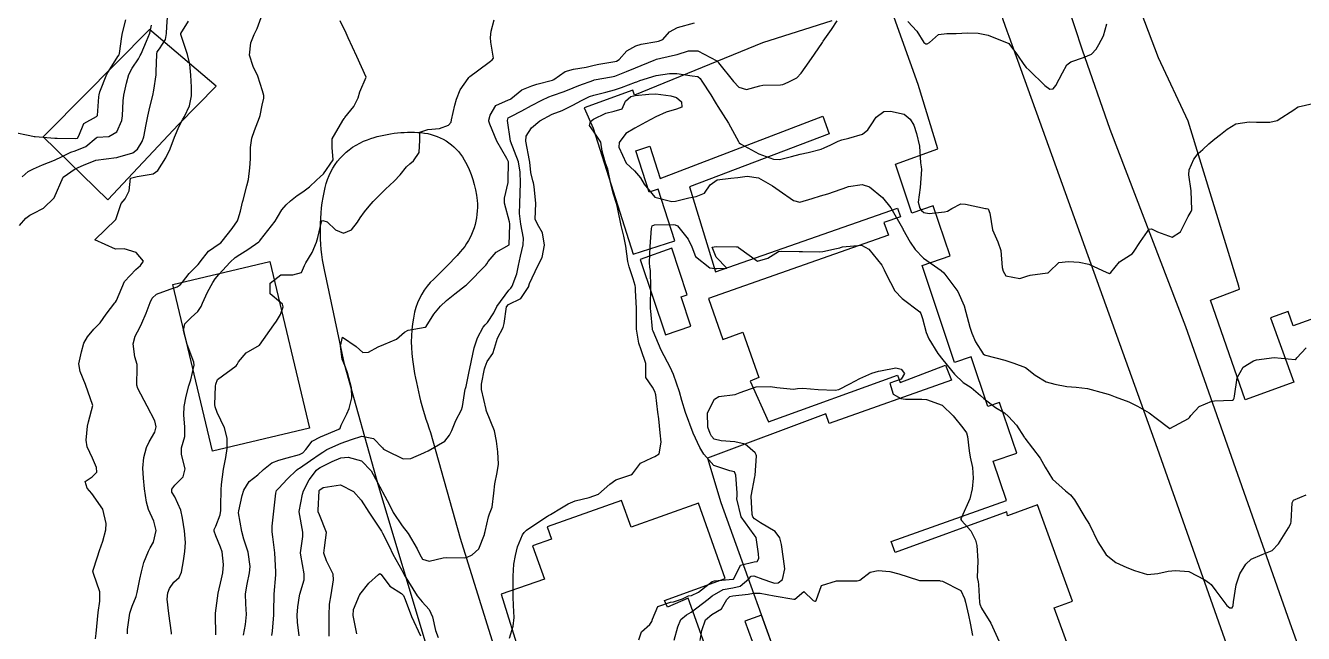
# Model space of a CAD drawing. Header units: metres. Extents: x 298520 to 308411, y 7433745 to 7450750.
# Drawn here: x 303542.1 to 303665.5, y 7440200.5 to 7440259.2 of the extents above; entities that cross this region are included whole.
import ezdxf

# ---------------------------------------------------------------- set-up
doc = ezdxf.new("R2010")
doc.units = ezdxf.units.M
doc.header["$LTSCALE"] = 10
for name, color, linetype in [('Curvas de Nivel 1m', 11, 'Continuous'), ('Curvas de Nivel 5m', 15, 'Continuous'), ('Edificações', 30, 'Continuous'), ('Vias Primárias', 230, 'Continuous')]:
    doc.layers.add(name, color=color, linetype=linetype)

msp = doc.modelspace()

# ---------------------------------------------------------------- linework, layer by layer
at = {"layer": 'Curvas de Nivel 1m', "flags": 128}
for points, elevation in [([(303551.96, 7440200.46), (303551.97, 7440200.85), (303552.2, 7440202.45), (303552.4, 7440203.11), (303552.8, 7440204.06), (303552.91, 7440204.44), (303553.17, 7440205.71), (303553.31, 7440206.44), (303553.55, 7440207.34), (303553.98, 7440208.43), (303554.15, 7440208.74), (303554.47, 7440209.31), (303554.72, 7440210.43), (303554.5, 7440211.31), (303553.98, 7440212.44), (303553.8, 7440213.16), (303553.61, 7440214.44), (303553.5, 7440215.49), (303553.44, 7440216.44), (303553.53, 7440217.48), (303553.81, 7440218.44), (303554.06, 7440218.97), (303554.6, 7440219.93), (303554.73, 7440220.43), (303554.61, 7440221), (303553.87, 7440222.44), (303552.95, 7440224.15), (303552.86, 7440224.45), (303552.91, 7440226.21), (303552.9, 7440226.45), (303552.68, 7440227.2), (303552.5, 7440228.45), (303552.71, 7440229.2), (303553.16, 7440230.01), (303553.34, 7440230.44), (303553.77, 7440231.41), (303554.15, 7440232.44), (303554.34, 7440232.85), (303554.76, 7440233.26), (303556.09, 7440233.74), (303556.77, 7440233.96), (303557.04, 7440234.13), (303557.27, 7440234.4), (303557.93, 7440235.24), (303558.79, 7440236.12), (303558.92, 7440236.26), (303558.99, 7440236.38), (303559.78, 7440237.4), (303560.82, 7440238.12), (303560.97, 7440238.21), (303561.12, 7440238.36), (303562.06, 7440239.57), (303562.57, 7440240.33), (303562.65, 7440240.53), (303562.86, 7440241.26), (303563.08, 7440242.12), (303563.13, 7440242.33), (303563.5, 7440243.71), (303563.65, 7440244.32), (303563.79, 7440245.43), (303563.83, 7440246.32), (303563.84, 7440247.41), (303563.97, 7440248.32), (303564.23, 7440249.04), (303564.72, 7440250.31), (303564.77, 7440250.51), (303564.98, 7440251.51), (303565.13, 7440252.17), (303565.14, 7440252.31), (303565.13, 7440252.44), (303565, 7440252.89), (303564.55, 7440254.31), (303564.11, 7440255.24), (303563.74, 7440256.32), (303563.86, 7440257.51), (303564.2, 7440258.32), (303564.48, 7440258.9), (303565, 7440260.31)], 732), ([(303540.95, 7440248.88), (303542.53, 7440248.57), (303542.94, 7440248.47), (303543.05, 7440248.46), (303544.94, 7440248.3), (303545.18, 7440248.3), (303546.94, 7440248.27), (303547.13, 7440248.32), (303547.27, 7440248.52), (303547.74, 7440249.73), (303548.96, 7440250.4), (303549.07, 7440250.5), (303549.2, 7440252.29), (303549.22, 7440252.5), (303549.28, 7440252.78), (303549.96, 7440254.49), (303551.03, 7440256.19), (303551.15, 7440256.35), (303551.19, 7440256.47), (303551.42, 7440258.11), (303551.49, 7440258.47), (303551.81, 7440259.73)], 728), ([(303541.8, 7440244.58), (303542.37, 7440245.1), (303542.9, 7440245.36), (303543.75, 7440245.72), (303544.91, 7440246.18), (303545.65, 7440246.54), (303546.49, 7440246.95), (303546.92, 7440247.07), (303547.94, 7440247.5), (303548.94, 7440248.33), (303549.05, 7440248.39), (303550.16, 7440248.48), (303550.95, 7440248.93), (303551.41, 7440250.02), (303551.48, 7440250.46), (303551.53, 7440251.92), (303551.6, 7440252.46), (303551.86, 7440253.61), (303552.1, 7440254.46), (303552.41, 7440255.07), (303553.03, 7440255.98), (303553.2, 7440256.28), (303553.28, 7440256.45), (303553.8, 7440257.69), (303554.11, 7440258.44), (303554.28, 7440259.23)], 729), ([(303548.89, 7440199.96), (303548.95, 7440200.49), (303549.06, 7440201.82), (303549.13, 7440202.49), (303549.29, 7440203.61), (303549.3, 7440204.49), (303548.67, 7440206.27), (303548.63, 7440206.5), (303549.08, 7440207.87), (303549.25, 7440208.49), (303549.58, 7440209.38), (303549.86, 7440210.49), (303549.89, 7440211.09), (303549.57, 7440212.49), (303548.53, 7440213.99), (303548.07, 7440214.5), (303547.89, 7440215.16), (303548.55, 7440215.62), (303548.99, 7440216.06), (303548.97, 7440216.5), (303548.57, 7440217.4), (303548.06, 7440218.51), (303547.96, 7440219.13), (303548.11, 7440220.5), (303548.2, 7440220.92), (303548.63, 7440222.5), (303547.9, 7440224.51), (303547.39, 7440225.79), (303547.28, 7440226.51), (303547.51, 7440227.69), (303547.75, 7440228.51), (303548.1, 7440229.11), (303548.72, 7440229.86), (303549.03, 7440230.19), (303549.32, 7440230.49), (303549.9, 7440231.32), (303550.75, 7440232.4), (303550.78, 7440232.45), (303550.8, 7440232.48), (303550.9, 7440232.62), (303551.69, 7440234.47), (303552.78, 7440235.62), (303553.22, 7440236.02), (303553.51, 7440236.44), (303552.81, 7440237.28), (303551.65, 7440237.62), (303550.81, 7440237.59), (303548.82, 7440238.5), (303550.84, 7440240.47), (303551.34, 7440241.99), (303551.74, 7440242.46), (303552.11, 7440243.23), (303552.27, 7440244.46), (303552.76, 7440244.59), (303552.89, 7440244.6), (303554.45, 7440244.88), (303554.9, 7440245.19), (303555.66, 7440246.42), (303556.07, 7440247.27), (303556.5, 7440248.41), (303556.95, 7440249.46), (303557.29, 7440250.07), (303557.48, 7440250.39), (303557.94, 7440251.43), (303558.14, 7440252.39), (303558.15, 7440253.24), (303558.08, 7440254.39), (303557.97, 7440255.45), (303557.77, 7440256.39), (303557.13, 7440258.33), (303557.13, 7440258.4), (303557.87, 7440259.6)], 731), ([(303556.22, 7440200.4), (303556.22, 7440200.55), (303555.96, 7440202.41), (303555.79, 7440203.79), (303555.87, 7440204.41), (303556.01, 7440204.82), (303556.43, 7440205.43), (303556.94, 7440205.89), (303557.17, 7440206.39), (303557.36, 7440207.49), (303557.51, 7440208.39), (303557.58, 7440209.28), (303557.46, 7440210.39), (303557.29, 7440211.6), (303557.13, 7440212.39), (303556.53, 7440213.69), (303556.26, 7440214.14), (303556.25, 7440214.4), (303556.54, 7440214.8), (303557.33, 7440215.61), (303557.52, 7440216.39), (303557.19, 7440217.77), (303557.18, 7440218.39), (303557.49, 7440219.49), (303557.49, 7440220.39), (303557.41, 7440221.6), (303557.45, 7440222.39), (303557.64, 7440223.4), (303557.89, 7440224.39), (303558.07, 7440224.98), (303558.41, 7440226.38), (303558.38, 7440226.68), (303557.71, 7440228.39), (303557.36, 7440229.75), (303557.51, 7440230.39), (303558.12, 7440230.99), (303558.74, 7440231.57), (303559.07, 7440232.05), (303559.22, 7440232.38), (303559.7, 7440233.43), (303560.2, 7440234.37), (303560.43, 7440234.71), (303560.78, 7440235.14), (303561.89, 7440236.34), (303562.37, 7440236.77), (303562.8, 7440237.06), (303563.59, 7440237.55), (303564.66, 7440238.31), (303564.75, 7440238.39), (303564.82, 7440238.48), (303566.21, 7440240.29), (303566.45, 7440240.69), (303566.86, 7440241.38), (303567.28, 7440241.86), (303567.71, 7440242.27), (303568.36, 7440242.78), (303568.88, 7440243.12), (303569.54, 7440243.6), (303570.22, 7440244.25), (303570.57, 7440244.57), (303570.9, 7440244.86), (303571.81, 7440246.23), (303571.74, 7440247.42), (303571.73, 7440248.23), (303572.77, 7440250.02), (303572.9, 7440250.21), (303572.93, 7440250.25), (303572.96, 7440250.31), (303573.82, 7440251.36), (303574.25, 7440252.2), (303574.41, 7440252.78), (303575.01, 7440254.19), (303574.11, 7440256.2), (303573.28, 7440257.99), (303573.18, 7440258.21), (303573.07, 7440258.46), (303572.5, 7440259.64)], 733), ([(303560.5, 7440200.36), (303560.45, 7440202.3), (303560.45, 7440202.36), (303560.46, 7440202.43), (303560.73, 7440204.36), (303561.04, 7440205.75), (303561.17, 7440206.35), (303561.24, 7440207.14), (303561.1, 7440208.35), (303560.93, 7440208.82), (303560.48, 7440209.91), (303560.32, 7440210.36), (303560.33, 7440210.52), (303560.49, 7440210.83), (303560.92, 7440211.94), (303560.97, 7440212.35), (303560.97, 7440212.81), (303561, 7440214.35), (303561.05, 7440214.86), (303561.23, 7440216.35), (303561.45, 7440217.47), (303561.59, 7440218.34), (303561.6, 7440219.35), (303561.34, 7440220.35), (303560.62, 7440221.82), (303560.44, 7440222.36), (303560.41, 7440222.58), (303560.46, 7440224.36), (303560.48, 7440224.54), (303560.66, 7440225), (303562.45, 7440226.33), (303562.56, 7440226.45), (303562.68, 7440226.72), (303563.42, 7440227.59), (303564.7, 7440228.31), (303566.1, 7440230.29), (303566.36, 7440230.65), (303566.74, 7440231.28), (303567, 7440232.03), (303566.92, 7440232.28), (303566.75, 7440232.45), (303565.75, 7440233.28), (303565.74, 7440234.3), (303566.78, 7440235.1), (303567.94, 7440235.11), (303568.78, 7440235.35), (303569.04, 7440236.01), (303569.17, 7440236.26), (303569.8, 7440237.26), (303570.21, 7440238.25), (303570.34, 7440238.73), (303570.69, 7440240.24), (303570.74, 7440240.34), (303570.84, 7440240.37), (303571.23, 7440240.23), (303572.06, 7440239.45), (303572.83, 7440239.12), (303573.58, 7440239.46), (303574.17, 7440240.2), (303574.43, 7440240.61), (303574.86, 7440241.18), (303575.31, 7440241.74), (303575.69, 7440242.18), (303576.89, 7440243.39), (303577.29, 7440243.76), (303577.72, 7440244.15), (303578.29, 7440244.76), (303578.91, 7440245.53), (303579.21, 7440245.84), (303579.57, 7440246.13), (303580.13, 7440246.93), (303580.19, 7440248.13), (303580.2, 7440248.88), (303580.95, 7440249.15), (303582.09, 7440249.24), (303582.96, 7440249.55), (303583.21, 7440249.84), (303583.26, 7440250.09), (303583.58, 7440251.48), (303583.74, 7440252.08), (303584.1, 7440252.97), (303584.85, 7440254.07), (303584.92, 7440254.16), (303585.01, 7440254.25), (303585.77, 7440254.81), (303587.03, 7440255.74), (303587.19, 7440255.87), (303587.3, 7440256.04), (303587.06, 7440257.57), (303587.01, 7440258.04), (303587.07, 7440258.63), (303587.37, 7440259.75)], 734), ([(303565.91, 7440200.29), (303565.98, 7440200.69), (303566.11, 7440202.29), (303566.11, 7440202.58), (303566.13, 7440204.29), (303566.28, 7440206.14), (303566.3, 7440206.28), (303566.3, 7440206.42), (303566.2, 7440208.28), (303566.01, 7440209.81), (303565.94, 7440210.29), (303565.94, 7440210.84), (303566.08, 7440212.29), (303566.29, 7440214.04), (303566.36, 7440214.28), (303566.54, 7440214.49), (303567.42, 7440215.4), (303568.27, 7440216.26), (303568.44, 7440216.37), (303568.56, 7440216.43), (303569.64, 7440217.18), (303570.58, 7440217.84), (303570.82, 7440218), (303571.21, 7440218.23), (303572.59, 7440218.85), (303573.59, 7440219.2), (303574.6, 7440219.53), (303575.73, 7440219.31), (303576.59, 7440218.4), (303576.69, 7440218.28), (303576.93, 7440218.16), (303578.57, 7440217.35), (303579.33, 7440217.38), (303580.58, 7440217.91), (303580.72, 7440217.98), (303581, 7440218.11), (303582.59, 7440219.04), (303583.06, 7440219.62), (303583.27, 7440220.08), (303583.67, 7440221.03), (303584.21, 7440222.07), (303584.32, 7440222.39), (303584.57, 7440224.07), (303584.59, 7440224.14), (303584.66, 7440224.34), (303584.97, 7440225.77), (303585.03, 7440226.07), (303585.32, 7440227.44), (303585.45, 7440228.06), (303585.76, 7440229.02), (303586.32, 7440230.05), (303586.5, 7440230.28), (303586.73, 7440230.51), (303587.34, 7440231.44), (303587.64, 7440232.04), (303588.77, 7440233.62), (303588.97, 7440233.82), (303589.12, 7440234.02), (303589.57, 7440235.22), (303589.73, 7440236.01), (303589.9, 7440236.91), (303590.18, 7440238.01), (303590.19, 7440238.65), (303589.94, 7440240.01), (303589.83, 7440241.04), (303589.84, 7440242.01), (303589.88, 7440243), (303589.9, 7440244.01), (303589.89, 7440245.02), (303589.72, 7440246.01), (303588.94, 7440248.02), (303588.65, 7440250.02), (303588.73, 7440250.26), (303588.97, 7440250.41), (303590.04, 7440250.94), (303590.98, 7440251.47), (303591.96, 7440251.99), (303592.66, 7440252.3), (303592.99, 7440252.42), (303594.14, 7440252.82), (303595, 7440253.16), (303595.56, 7440253.38), (303596.98, 7440253.92), (303597.01, 7440253.93), (303598.7, 7440254.22), (303599.02, 7440254.3), (303600.16, 7440254.75), (303601.03, 7440255.09), (303602.83, 7440255.85), (303602.97, 7440255.92), (303603.03, 7440255.94), (303604.59, 7440256.28), (303605.04, 7440256.39), (303606.14, 7440256.73), (303607.05, 7440256.74), (303608.87, 7440255.78), (303608.95, 7440255.7), (303609.03, 7440255.59), (303610.47, 7440253.77), (303611, 7440253.22), (303611.75, 7440253), (303613.01, 7440253.37), (303613.31, 7440253.43), (303615.01, 7440253.46), (303615.23, 7440253.49), (303615.76, 7440253.7), (303616.58, 7440254.13), (303617.02, 7440254.57), (303617.78, 7440255.68), (303618.3, 7440256.42), (303619.06, 7440257.55), (303619.11, 7440257.62), (303619.14, 7440257.66), (303619.93, 7440258.79), (303620.5, 7440259.65)], 736), ([(303627.3, 7440259.57), (303628.17, 7440258.65), (303628.86, 7440257.54), (303629.06, 7440257.43), (303629.18, 7440257.42), (303629.42, 7440257.54), (303630.27, 7440258.33), (303631.07, 7440258.42), (303631.98, 7440258.42), (303633.07, 7440258.49), (303634.09, 7440258.46), (303635.07, 7440258.26), (303637.06, 7440257.45), (303637.91, 7440256.31), (303638.52, 7440255.43), (303638.75, 7440255.14), (303639.03, 7440254.87), (303640.54, 7440253.4), (303641.01, 7440253.03), (303641.34, 7440253.07), (303641.6, 7440253.39), (303642.26, 7440254.61), (303642.68, 7440255.38), (303643.04, 7440255.69), (303644.29, 7440256.11), (303645.04, 7440256.41), (303645.49, 7440256.9), (303645.75, 7440257.34), (303646.21, 7440258.19), (303646.52, 7440259.34)], 736), ([(303568.55, 7440200.26), (303568.38, 7440201.57), (303568.35, 7440202.26), (303568.4, 7440203.05), (303568.57, 7440204.1), (303568.62, 7440204.26), (303569.03, 7440205.65), (303569.03, 7440206.25), (303568.69, 7440208.03), (303568.68, 7440208.26), (303568.89, 7440209.84), (303568.9, 7440210.26), (303568.54, 7440212.23), (303568.54, 7440212.26), (303568.85, 7440213.94), (303568.95, 7440214.26), (303569.5, 7440215.3), (303570.21, 7440216.24), (303570.4, 7440216.4), (303570.56, 7440216.5), (303571.72, 7440217.07), (303572.57, 7440217.43), (303573.26, 7440217.52), (303574.57, 7440217.14), (303575.5, 7440216.18), (303576.53, 7440214.27), (303576.57, 7440214.21), (303576.59, 7440214.17), (303577.26, 7440212.9), (303577.63, 7440212.15), (303578.49, 7440210.88), (303579.08, 7440210.13), (303579.94, 7440208.65), (303580.18, 7440208.12), (303580.46, 7440207.65), (303581.1, 7440207.47), (303582.46, 7440207.78), (303582.74, 7440207.8), (303584.46, 7440207.77), (303584.71, 7440207.82), (303585.23, 7440208.06), (303585.89, 7440208.64), (303586.43, 7440210.05), (303586.43, 7440210.1), (303586.49, 7440210.34), (303586.82, 7440211.74), (303586.93, 7440212.04), (303587.17, 7440212.69), (303587.34, 7440214.04), (303587.43, 7440214.93), (303587.67, 7440216.03), (303587.78, 7440216.82), (303587.71, 7440218.03), (303587.61, 7440219.05), (303587.41, 7440220.04), (303586.63, 7440221.94), (303586.6, 7440222.05), (303586.59, 7440222.1), (303586.16, 7440224.05), (303586.16, 7440224.55), (303586.45, 7440226.05), (303586.49, 7440226.24), (303586.68, 7440226.74), (303587.23, 7440227.51), (303587.41, 7440228.04), (303587.69, 7440229.01), (303588.23, 7440230.03), (303588.35, 7440230.4), (303588.57, 7440232.02), (303588.76, 7440232.26), (303589.96, 7440232.81), (303590.73, 7440234), (303590.73, 7440234.04), (303590.78, 7440234.29), (303591.6, 7440235.99), (303592.01, 7440236.77), (303592.24, 7440237.98), (303592.03, 7440239.18), (303591.54, 7440239.99), (303591.34, 7440240.49), (303591.38, 7440241.99), (303591.23, 7440243.65), (303591.17, 7440244), (303591.09, 7440244.19), (303590.9, 7440245), (303590.8, 7440246), (303590.78, 7440246.14), (303590.43, 7440248.01), (303590.45, 7440248.5), (303590.96, 7440249.31), (303591.77, 7440249.99), (303592.97, 7440250.61), (303593.94, 7440250.99), (303594.98, 7440251.48), (303595.8, 7440251.94), (303596.59, 7440252.33), (303596.99, 7440252.47), (303598.15, 7440252.75), (303599, 7440252.97), (303599.68, 7440253.21), (303601.01, 7440253.72), (303601.13, 7440253.76), (303601.45, 7440253.87), (303603.02, 7440254.35), (303604.31, 7440254.55), (303605.02, 7440254.54), (303606.49, 7440254.34), (303607.02, 7440254.27), (303607.26, 7440254.06), (303607.43, 7440253.8), (303608.29, 7440252.5), (303608.71, 7440251.78), (303608.81, 7440251.61), (303608.98, 7440251.37), (303610.01, 7440249.77), (303610.95, 7440247.99), (303611.03, 7440247.85), (303611.14, 7440247.76), (303612.93, 7440246.8), (303614.35, 7440246.29), (303614.92, 7440246.26), (303616.08, 7440246.54), (303616.93, 7440246.75), (303617.68, 7440246.93), (303618.94, 7440247.26), (303619.23, 7440247.36), (303619.87, 7440247.65), (303620.58, 7440248.01), (303620.95, 7440248.14), (303621.63, 7440248.31), (303622.95, 7440248.71), (303623.45, 7440249.11), (303623.77, 7440249.6), (303624.24, 7440250.33), (303624.98, 7440250.87), (303625.63, 7440250.93), (303626.97, 7440250.62), (303627.55, 7440250.14), (303627.89, 7440249.56), (303628.16, 7440248.75), (303628.43, 7440247.55), (303628.54, 7440245.92), (303628.6, 7440245.54), (303628.64, 7440245.28), (303628.5, 7440243.55), (303628.3, 7440242.12), (303628.48, 7440241.55), (303628.63, 7440241.31), (303628.86, 7440241.13), (303629.37, 7440241.02), (303630.86, 7440241.2), (303631.13, 7440241.25), (303631.56, 7440241.51), (303632.42, 7440241.96), (303632.87, 7440241.93), (303634.81, 7440241.53), (303634.86, 7440241.52), (303635.08, 7440241.47), (303635.24, 7440241.08), (303635.5, 7440239.46), (303635.99, 7440238.3), (303636.28, 7440237.46), (303636.43, 7440235.82), (303636.53, 7440235.45), (303636.79, 7440235.02), (303638.12, 7440234.76), (303638.79, 7440234.99), (303639.12, 7440235.09), (303640.79, 7440235.31), (303640.87, 7440235.32), (303640.97, 7440235.4), (303641.89, 7440236.3), (303642.81, 7440236.4), (303643.84, 7440236.33), (303644.8, 7440236.13), (303646.54, 7440235.33), (303646.79, 7440235.24), (303646.92, 7440235.33), (303647.76, 7440236.36), (303648.82, 7440237.03), (303648.98, 7440237.14), (303649.1, 7440237.3), (303649.79, 7440238.34), (303650.45, 7440239.28), (303650.62, 7440239.51), (303650.85, 7440239.55), (303651.42, 7440239.27), (303652.84, 7440238.76), (303653.63, 7440239.25), (303654.38, 7440240.76), (303654.67, 7440241.23), (303654.72, 7440241.38), (303654.66, 7440243.23), (303654.45, 7440244.78), (303654.49, 7440245.24), (303654.92, 7440246.29), (303655.34, 7440246.82), (303655.79, 7440247.22), (303656.39, 7440247.77), (303656.95, 7440248.23), (303657.51, 7440248.65), (303658.16, 7440249.19), (303658.97, 7440249.68), (303660.26, 7440249.88), (303660.97, 7440249.86), (303662.28, 7440249.84), (303662.97, 7440250.03), (303664.67, 7440251.11), (303664.85, 7440251.25), (303664.99, 7440251.34), (303666.43, 7440251.65)], 737), ([(303588.86, 7440200.02), (303589.2, 7440201.2), (303589.3, 7440202.01), (303589.25, 7440203.17), (303589.21, 7440204.01), (303589.21, 7440205.23), (303589.2, 7440206.01), (303589.28, 7440207.18), (303589.42, 7440208.01), (303589.63, 7440208.85), (303590.09, 7440210), (303590.25, 7440210.24), (303590.49, 7440210.47), (303591.4, 7440211.08), (303592.51, 7440211.81), (303592.61, 7440211.87), (303592.82, 7440211.97), (303593.87, 7440212.61), (303594.52, 7440212.99), (303595.19, 7440213.28), (303596.53, 7440213.61), (303597.44, 7440213.92), (303598.54, 7440214.89), (303599.11, 7440215.33), (303600.55, 7440215.8), (303600.72, 7440215.88), (303601.5, 7440216.93), (303602.58, 7440217.45), (303602.87, 7440217.56), (303603.31, 7440217.84), (303603.48, 7440218.95), (303603.4, 7440219.84), (303603.27, 7440221.2), (303603.17, 7440221.84), (303602.97, 7440223.52), (303602.87, 7440223.85), (303602.66, 7440224.25), (303602, 7440225.2), (303602.02, 7440225.86), (303602, 7440226.55), (303601.56, 7440227.87), (303601.35, 7440228.51), (303601.11, 7440229.87), (303601.1, 7440230.25), (303601.1, 7440231.87), (303601.01, 7440233.64), (303601, 7440233.88), (303600.98, 7440234.08), (303600.78, 7440234.74), (303600.39, 7440235.88), (303600.29, 7440236.4), (303600.08, 7440237.89), (303599.88, 7440238.84), (303599.62, 7440239.89), (303599.31, 7440241.44), (303599.21, 7440241.9), (303598.88, 7440242.9), (303598.62, 7440243.9), (303598.33, 7440245.33), (303598.13, 7440245.91), (303597.8, 7440247.04), (303597.68, 7440247.91), (303596.95, 7440248.97), (303596.57, 7440249.54), (303596.68, 7440249.92), (303596.97, 7440250.14), (303598.16, 7440250.72), (303598.97, 7440250.93), (303599.72, 7440251.15), (303600.04, 7440251.89), (303600.56, 7440252.32), (303600.99, 7440252.43), (303602.29, 7440252.56), (303602.99, 7440252.6), (303604.43, 7440252.4), (303604.99, 7440252.23), (303605.46, 7440251.83), (303605.5, 7440251.3), (303604.98, 7440251.11), (303603.99, 7440250.82), (303602.97, 7440250.36), (303602.02, 7440249.86), (303600.96, 7440249.29), (303600.09, 7440248.75), (303599.44, 7440247.89), (303599.41, 7440247.43), (303600.11, 7440245.89), (303600.91, 7440245.15), (303601.5, 7440244.47), (303601.84, 7440243.87), (303602.87, 7440242.62), (303604.51, 7440242.19), (303604.87, 7440242.23), (303606.15, 7440242.54), (303606.88, 7440242.69), (303607.67, 7440243.01), (303608.23, 7440243.79), (303608.9, 7440244.27), (303610.21, 7440244.45), (303610.9, 7440244.51), (303611.79, 7440244.63), (303612.9, 7440244.48), (303614.24, 7440243.72), (303614.89, 7440243.24), (303616.28, 7440242.28), (303616.87, 7440242.13), (303618.06, 7440242.49), (303618.88, 7440242.74), (303619.6, 7440242.94), (303620.89, 7440243.37), (303621.08, 7440243.45), (303621.58, 7440243.63), (303622.9, 7440243.82), (303623.6, 7440243.6), (303624.88, 7440242.59), (303625.67, 7440241.58), (303626.79, 7440239.62), (303626.82, 7440239.57), (303626.84, 7440239.52), (303627.55, 7440238.28), (303628.03, 7440237.55), (303628.81, 7440236.71), (303630.53, 7440235.52), (303630.79, 7440235.3), (303632.14, 7440233.51), (303632.75, 7440232.12), (303632.91, 7440231.5), (303633.29, 7440230.05), (303633.48, 7440229.49), (303633.86, 7440228.63), (303634.59, 7440227.47), (303634.7, 7440227.39), (303634.81, 7440227.36), (303636.69, 7440226.86), (303637.56, 7440226.57), (303638.68, 7440226.15), (303639.62, 7440225.41), (303640.67, 7440224.79), (303641.51, 7440224.54), (303642.66, 7440224.34), (303643.57, 7440224.27), (303644.66, 7440224.12), (303646.31, 7440223.68), (303646.66, 7440223.6), (303646.85, 7440223.53), (303647.33, 7440223.32), (303648.65, 7440222.86), (303649.49, 7440222.44), (303650.63, 7440221.78), (303651.28, 7440221.27), (303652.61, 7440220.26), (303654.41, 7440221.23), (303654.51, 7440221.35), (303654.63, 7440221.54), (303655.45, 7440222.41), (303656.65, 7440222.9), (303656.92, 7440222.93), (303658.65, 7440223), (303658.77, 7440223.07), (303658.83, 7440223.19), (303658.87, 7440223.4), (303659.12, 7440225.18), (303659.68, 7440226.18), (303660.7, 7440226.82), (303660.97, 7440226.89), (303662.7, 7440227.14), (303664.7, 7440226.92), (303664.81, 7440227), (303664.86, 7440227.11), (303665.76, 7440228.05)], 738), ([(303601.34, 7440199.87), (303601.61, 7440200.63), (303602.39, 7440201.34), (303602.6, 7440201.64), (303602.65, 7440201.85), (303603.17, 7440203.07), (303604.41, 7440203.51), (303604.68, 7440203.55), (303605.54, 7440203.82), (303606.12, 7440204.11), (303606.42, 7440204.15), (303607.09, 7440204.47), (303608.43, 7440205.49), (303608.64, 7440205.57), (303610.43, 7440205.71), (303610.47, 7440205.72), (303610.51, 7440205.76), (303611.14, 7440207.07), (303612.46, 7440207.4), (303612.77, 7440207.43), (303612.91, 7440207.73), (303612.9, 7440208.16), (303612.66, 7440209.74), (303612.49, 7440210.01), (303611.23, 7440211.75), (303610.81, 7440213.47), (303610.82, 7440213.76), (303610.84, 7440214.06), (303610.72, 7440215.76), (303610.56, 7440216.09), (303610.12, 7440216.2), (303608.57, 7440216.71), (303607.6, 7440217.79), (303607.24, 7440218.45), (303606.6, 7440219.81), (303605.84, 7440221.82), (303605.49, 7440222.98), (303605.26, 7440223.82), (303604.67, 7440225.49), (303604.53, 7440225.83), (303604.38, 7440226.13), (303603.5, 7440227.84), (303602.72, 7440229.68), (303602.67, 7440229.8), (303602.66, 7440229.85), (303602.49, 7440231.61), (303602.48, 7440231.85), (303602.48, 7440232.12), (303602.5, 7440233.85), (303602.45, 7440235.52), (303602.41, 7440235.86), (303602.37, 7440236.29), (303602.44, 7440237.86), (303602.57, 7440239.58), (303602.64, 7440239.85), (303602.84, 7440239.94), (303604.71, 7440239.96), (303604.84, 7440239.95), (303605.08, 7440239.83), (303606.09, 7440238.56), (303606.47, 7440237.81), (303606.81, 7440236.87), (303608.18, 7440235.79), (303608.72, 7440235.71), (303608.79, 7440235.71), (303608.86, 7440235.71), (303609.82, 7440235.77), (303608.81, 7440236.83), (303608.42, 7440237.79), (303608.82, 7440237.84), (303610.76, 7440237.83), (303610.82, 7440237.83), (303610.89, 7440237.82), (303610.96, 7440237.76), (303612.8, 7440236.43), (303613.8, 7440236.73), (303614.82, 7440237.35), (303615.12, 7440237.41), (303616.82, 7440237.37), (303617.14, 7440237.36), (303618.82, 7440237.32), (303619.12, 7440237.36), (303620.41, 7440237.64), (303620.75, 7440237.72), (303620.82, 7440237.74), (303620.99, 7440237.8), (303622.83, 7440237.99), (303623.55, 7440237.6), (303624.8, 7440236.06), (303625.03, 7440235.59), (303625.21, 7440235.17), (303626.06, 7440233.58), (303626.76, 7440232.83), (303628.46, 7440231.54), (303628.58, 7440231.38), (303628.74, 7440230.89), (303629.07, 7440229.54), (303629.33, 7440228.92), (303630.2, 7440227.53), (303630.69, 7440226.89), (303631.82, 7440225.51), (303632.67, 7440224.72), (303633.42, 7440224.24), (303634.33, 7440223.47), (303634.65, 7440223.17), (303635.79, 7440222.31), (303636.63, 7440221.78), (303637.04, 7440221.44), (303637.79, 7440220.61), (303638.55, 7440219.42), (303638.57, 7440219.39), (303638.6, 7440219.35), (303640.08, 7440217.41), (303640.57, 7440216.54), (303641.29, 7440215.39), (303642.54, 7440214.25), (303643.03, 7440213.86), (303643.41, 7440213.37), (303644.51, 7440211.56), (303644.64, 7440211.35), (303644.85, 7440211), (303645.66, 7440209.34), (303646.47, 7440208.08), (303647.39, 7440207.32), (303648.46, 7440206.86), (303649.2, 7440206.55), (303650.45, 7440206.18), (303651.44, 7440206.28), (303652.45, 7440206.51), (303653.15, 7440206.56), (303654.45, 7440206.46), (303656, 7440205.65), (303656.43, 7440205.35), (303656.6, 7440205.21), (303657.04, 7440204.59), (303658.1, 7440203.19), (303658.41, 7440202.95), (303658.63, 7440202.97), (303658.73, 7440203.19), (303658.77, 7440203.54), (303659.02, 7440205.18), (303659.38, 7440206.24), (303659.95, 7440207.17), (303660.47, 7440207.67), (303661.53, 7440208.09), (303662.48, 7440208.48), (303663.11, 7440209.13), (303664.06, 7440210.67), (303664.28, 7440211.11), (303664.33, 7440211.29), (303664.43, 7440213.11), (303664.54, 7440213.35), (303665.77, 7440213.87)], 739), ([(303571.45, 7440200.22), (303571.45, 7440201.15), (303571.44, 7440202.22), (303571.48, 7440203.3), (303571.62, 7440204.22), (303571.86, 7440205.66), (303571.81, 7440206.22), (303571.18, 7440207.5), (303570.92, 7440208.23), (303570.98, 7440208.74), (303571.17, 7440210.23), (303570.51, 7440211.93), (303570.39, 7440212.24), (303570.38, 7440212.38), (303570.47, 7440214.24), (303570.48, 7440214.29), (303570.53, 7440214.34), (303570.87, 7440214.57), (303572.54, 7440214.82), (303573.8, 7440214.2), (303574.52, 7440213.36), (303575.27, 7440212.18), (303576.49, 7440210.36), (303576.6, 7440210.17), (303577.22, 7440208.91), (303577.59, 7440208.15), (303578.44, 7440206.58), (303578.68, 7440206.14), (303579.09, 7440205.47), (303579.95, 7440204.12), (303580.41, 7440203.52), (303581.09, 7440202.8), (303581.4, 7440202.1), (303581.7, 7440200.77), (303581.96, 7440200.1)], 738), ([(303574.11, 7440200.45), (303573.76, 7440202.2), (303573.79, 7440202.81), (303574.38, 7440204.19), (303574.39, 7440204.21), (303574.41, 7440204.25), (303575.28, 7440205.33), (303576.19, 7440206.17), (303576.33, 7440206.28), (303576.43, 7440206.22), (303576.47, 7440206.17), (303577.3, 7440205.04), (303578.41, 7440204.34), (303578.61, 7440204.14), (303578.79, 7440203.76), (303579.38, 7440202.13), (303580.24, 7440200.25)], 739), ([(303607.27, 7440199.8), (303607.41, 7440200.76), (303607.78, 7440201.79), (303608.4, 7440202.3), (303609.32, 7440202.85), (303609.84, 7440203.77), (303610.14, 7440204.04), (303610.42, 7440204.1), (303611.89, 7440204.27), (303612.42, 7440204.38), (303613.05, 7440204.36), (303614.42, 7440204.11), (303616.32, 7440203.79), (303616.41, 7440203.8), (303617.27, 7440204.53), (303618.16, 7440203.66), (303618.34, 7440203.59), (303618.41, 7440203.6), (303618.45, 7440203.62), (303618.47, 7440203.66), (303618.99, 7440205.1), (303620.43, 7440205.57), (303620.5, 7440205.57), (303622.43, 7440205.56), (303622.68, 7440205.62), (303623.66, 7440206.39), (303624.45, 7440206.55), (303625.57, 7440206.46), (303626.44, 7440206.23), (303628.35, 7440205.62), (303628.43, 7440205.61), (303630.37, 7440205.58), (303630.43, 7440205.57), (303630.65, 7440205.52), (303632.42, 7440204.63), (303632.79, 7440203.87), (303632.87, 7440203.49), (303633.16, 7440202.25), (303633.34, 7440201.49), (303633.57, 7440200.29)], 741)]:
    msp.add_lwpolyline(points, dxfattribs=dict(at, elevation=elevation))
at = {"layer": 'Curvas de Nivel 5m', "flags": 128}
for points, elevation in [([(303541.55, 7440239.87), (303542.15, 7440240.58), (303542.54, 7440240.88), (303542.85, 7440241.04), (303543.86, 7440241.56), (303544.87, 7440242.55), (303545.74, 7440244.54), (303546.9, 7440245.35), (303547.71, 7440245.71), (303548.91, 7440246.17), (303550.89, 7440246.45), (303550.91, 7440246.45), (303550.93, 7440246.45), (303551.03, 7440246.47), (303552.47, 7440246.9), (303552.93, 7440247.26), (303553.39, 7440247.99), (303553.55, 7440248.44), (303553.77, 7440249.62), (303553.93, 7440250.44), (303554.12, 7440251.29), (303554.41, 7440252.44), (303554.5, 7440252.93), (303554.72, 7440254.43), (303554.74, 7440254.71), (303554.79, 7440256.43), (303554.84, 7440256.63), (303555.04, 7440256.95), (303555.62, 7440257.85), (303555.72, 7440258.42), (303555.75, 7440259.1), (303555.87, 7440260.42)], 730), ([(303563.15, 7440200.32), (303563.36, 7440201.34), (303563.45, 7440202.32), (303563.4, 7440203.33), (303563.37, 7440204.32), (303563.51, 7440205.24), (303563.76, 7440206.32), (303563.81, 7440206.95), (303563.61, 7440208.32), (303563.2, 7440209.59), (303562.99, 7440210.32), (303562.69, 7440212.14), (303562.7, 7440212.33), (303563.05, 7440213.8), (303563.2, 7440214.32), (303563.72, 7440215.14), (303564.55, 7440215.81), (303565.11, 7440216.3), (303565.9, 7440216.95), (303566.57, 7440217.21), (303567.39, 7440217.45), (303568.58, 7440217.77), (303568.91, 7440217.93), (303569.2, 7440218.25), (303569.78, 7440219.06), (303570.6, 7440219.47), (303572.36, 7440220.21), (303572.5, 7440220.32), (303572.61, 7440220.6), (303573.13, 7440221.7), (303573.38, 7440222.2), (303573.62, 7440223.22), (303573.59, 7440224.2), (303573.21, 7440225.66), (303573.01, 7440226.21), (303572.68, 7440226.96), (303572.52, 7440228.21), (303572.71, 7440229.1), (303574.05, 7440228.2), (303574.69, 7440227.6), (303575.24, 7440227.63), (303576.16, 7440228.17), (303576.71, 7440228.4), (303577.94, 7440228.91), (303578.72, 7440229.57), (303579.07, 7440229.78), (303580.72, 7440230.07), (303580.8, 7440230.12), (303581.53, 7440231.32), (303582.18, 7440232.1), (303582.76, 7440232.63), (303583.57, 7440233.28), (303584.6, 7440234.07), (303584.7, 7440234.14), (303584.77, 7440234.2), (303586.56, 7440236.04), (303586.67, 7440236.17), (303586.8, 7440236.39), (303587.55, 7440237.29), (303588.82, 7440238.02), (303588.88, 7440239.98), (303588.88, 7440240.02), (303588.84, 7440240.22), (303588.36, 7440242.03), (303588.38, 7440242.51), (303588.71, 7440244.02), (303588.72, 7440244.19), (303588.75, 7440246.02), (303588.59, 7440246.35), (303587.63, 7440248.03), (303586.96, 7440249.66), (303586.86, 7440249.94), (303586.84, 7440250.04), (303586.97, 7440250.52), (303587.54, 7440251.47), (303588.74, 7440252.02), (303588.94, 7440252.07), (303588.98, 7440252.1), (303590.05, 7440252.96), (303591, 7440253.37), (303591.49, 7440253.51), (303593.01, 7440253.92), (303593.06, 7440253.93), (303593.13, 7440253.97), (303594.24, 7440254.74), (303595.02, 7440254.97), (303596.25, 7440255.15), (303597.03, 7440255.35), (303597.49, 7440255.46), (303599.03, 7440255.71), (303599.18, 7440255.75), (303599.43, 7440255.9), (303600.18, 7440256.75), (303601.05, 7440257.22), (303601.56, 7440257.37), (303603.06, 7440257.65), (303603.23, 7440257.68), (303603.64, 7440257.84), (303604.31, 7440258.59), (303605.07, 7440258.98), (303606.72, 7440259.45)], 735), ([(303604.76, 7440199.83), (303605.09, 7440201.12), (303605.39, 7440201.82), (303605.94, 7440202.27), (303606.4, 7440202.55), (303608.02, 7440203.79), (303608.42, 7440204.11), (303609.47, 7440204.72), (303610.42, 7440204.9), (303611.12, 7440205.06), (303611.96, 7440205.74), (303612.18, 7440206), (303612.44, 7440206.03), (303613.31, 7440205.73), (303614.14, 7440205.42), (303614.43, 7440205.35), (303614.78, 7440205.36), (303615.22, 7440205.7), (303615.42, 7440206.73), (303615.31, 7440207.7), (303615.11, 7440209.07), (303614.94, 7440209.71), (303614.49, 7440210.34), (303613.07, 7440211.16), (303612.51, 7440211.55), (303612.35, 7440211.74), (303612.28, 7440211.98), (303612.19, 7440213.74), (303612.55, 7440215.61), (303612.58, 7440215.73), (303612.69, 7440217.62), (303612.68, 7440217.73), (303612.58, 7440217.93), (303611.61, 7440218.77), (303610.6, 7440218.98), (303609.29, 7440219.08), (303608.6, 7440219.23), (303608.34, 7440219.52), (303608.22, 7440219.79), (303607.99, 7440220.41), (303607.98, 7440221.79), (303608.65, 7440223.12), (303609.05, 7440223.37), (303610.65, 7440223.57), (303611.13, 7440223.75), (303612.66, 7440224.28), (303614.06, 7440224.32), (303614.66, 7440224.23), (303616.27, 7440224.08), (303616.66, 7440224.12), (303617.16, 7440224.18), (303618.66, 7440224.04), (303620.31, 7440223.99), (303620.66, 7440224.05), (303621.71, 7440224.58), (303622.67, 7440225.1), (303623.84, 7440225.6), (303624.47, 7440225.8), (303624.68, 7440225.85), (303626.14, 7440226.12), (303626.68, 7440226), (303626.98, 7440225.57), (303626.67, 7440225.05), (303625.59, 7440224.66), (303625.89, 7440223.58), (303626.65, 7440223.16), (303627.1, 7440223.11), (303628.65, 7440223.1), (303629.13, 7440223.06), (303630.64, 7440222.52), (303631.7, 7440221.51), (303632.61, 7440220.34), (303632.97, 7440219.85), (303633.08, 7440219.49), (303633.22, 7440218.12), (303633.33, 7440217.49), (303633.55, 7440216.5), (303633.62, 7440215.48), (303633.52, 7440214.46), (303633.3, 7440213.49), (303632.51, 7440211.69), (303632.44, 7440211.57), (303632.43, 7440211.5), (303632.51, 7440211.38), (303633.39, 7440210.39), (303633.84, 7440209.48), (303633.99, 7440208.98), (303634.07, 7440207.48), (303634.01, 7440205.9), (303634.1, 7440205.47), (303634.15, 7440205.2), (303634.22, 7440203.47), (303634.25, 7440203.31), (303634.41, 7440202.93), (303635.32, 7440201.46), (303636.13, 7440199.69)], 740)]:
    msp.add_lwpolyline(points, dxfattribs=dict(at, elevation=elevation))
at = {"layer": 'Edificações'}
for points in [[(303669.17, 7440231.87), (303664.53, 7440230.19), (303664.03, 7440231.56), (303662.34, 7440230.95), (303664.58, 7440224.76), (303659.89, 7440223.04), (303656.53, 7440232.68), (303659.35, 7440233.74), (303659.26, 7440234.01), (303654.39, 7440249.95), (303651.53, 7440256.07), (303649.23, 7440262.11), (303645.7, 7440260.6), (303643.7, 7440265.83), (303644.5, 7440266.15), (303644.37, 7440266.47), (303648.4, 7440268.03), (303646.95, 7440271.93), (303654.2, 7440274.9), (303654.87, 7440272.8), (303664.62, 7440275.91), (303665.78, 7440272.25)], [(303644.82, 7440193.73), (303641.45, 7440202.95), (303643.22, 7440203.6), (303639.83, 7440212.9), (303636.95, 7440211.85), (303636.86, 7440212.23), (303626.08, 7440208.29), (303625.69, 7440209.36), (303636.83, 7440213.31), (303635.55, 7440217.11), (303637.83, 7440217.88), (303636.17, 7440222.79), (303635.03, 7440222.4), (303633.42, 7440227.2), (303631.83, 7440226.66), (303630.25, 7440231.37), (303628.68, 7440236.01), (303631.4, 7440236.93), (303629.77, 7440241.78), (303627.71, 7440241.08), (303626.12, 7440245.8), (303630.2, 7440247.27), (303628.32, 7440253.49), (303625.22, 7440262.14)], [(303619.97, 7440259.63), (303613.28, 7440257.5), (303600.93, 7440252.46), (303600.76, 7440252.93), (303596.07, 7440251.23), (303596.92, 7440249.28), (303600.8, 7440237.12), (303604.8, 7440238.4), (303603.21, 7440243.38), (303602.32, 7440243.1), (303601.05, 7440247.1), (303602.41, 7440247.53), (303603.41, 7440244.4), (303619.12, 7440250.43), (303619.7, 7440248.72), (303606.23, 7440243.62), (303608.74, 7440235.39), (303626.3, 7440241.54), (303626.59, 7440240.71), (303625, 7440240.15), (303625.43, 7440238.94), (303608.06, 7440232.83), (303609.45, 7440228.88), (303611.37, 7440229.56), (303612.91, 7440225.19), (303612.09, 7440224.83), (303613.86, 7440220.91), (303626.32, 7440225.43), (303626.58, 7440224.71), (303630.96, 7440226.39), (303631.52, 7440224.94), (303619.71, 7440220.75), (303619.38, 7440221.69), (303607.98, 7440217.41), (303609.26, 7440213.14), (303616.05, 7440194.27)], [(303607.85, 7440199.02), (303606.1, 7440203.89), (303604.09, 7440203.03), (303603.83, 7440203.66), (303609.66, 7440205.8), (303607.1, 7440213.05), (303600.59, 7440210.74), (303599.68, 7440213.33), (303592.5, 7440210.78), (303592.92, 7440209.6), (303591.08, 7440208.95), (303592.22, 7440205.73), (303588.05, 7440204.27), (303589.93, 7440198.17)], [(303614.4, 7440198.87), (303613.18, 7440202.25), (303611.58, 7440201.68), (303612.63, 7440198.76)]]:
    msp.add_lwpolyline(points, dxfattribs=at)
for points in [[(303556.88, 7440249.62), (303560.54, 7440253.32), (303554.1, 7440258.8), (303544.38, 7440249), (303543.83, 7440248.44), (303550.05, 7440242.36)], [(303601.47, 7440236.6), (303603.92, 7440229.33), (303606.37, 7440230.15), (303605.42, 7440232.98), (303606.02, 7440233.19), (303604.51, 7440237.68)], [(303565.72, 7440236.41), (303569.54, 7440220.29), (303560.16, 7440218.07), (303556.35, 7440234.19)]]:
    msp.add_lwpolyline(points, close=True, dxfattribs=at)
at = {"layer": 'Vias Primárias'}
for points in [[(303666.76, 7440290.35, 0.005811), (303654.76, 7440286.9, 0.035379), (303646.23, 7440283.66, 0.073993), (303639.17, 7440279.02, 0.265676), (303634.86, 7440266.14, 0.014745), (303635.69, 7440262.51, 0.022761), (303637.05, 7440258.15), (303640.01, 7440249.95), (303651.38, 7440218.38), (303663.82, 7440183.18), (303670.42, 7440164.83)], [(303667.71, 7440283.18), (303648.31, 7440277.05, 0.090608), (303647.02, 7440276.37, 0.08295), (303644.13, 7440273.2, 0.000675), (303643.28, 7440271.86, 0.128137), (303641.82, 7440267.4, -0.02115), (303641.71, 7440266.29, 0.114453), (303641.93, 7440263.64), (303644.14, 7440256.83), (303646.81, 7440249.18), (303654.11, 7440230.11), (303664.16, 7440201.59), (303677.73, 7440163.65)]]:
    msp.add_lwpolyline(points, format="xyb", dxfattribs=at)
at = {"layer": 'Vias Primárias', "elevation": 746.17}
msp.add_lwpolyline([(303609.04, 7440119.84), (303598.27, 7440149.75), (303587.09, 7440181.81), (303580.85, 7440199.33), (303576.24, 7440214.65), (303572.93, 7440226.47), (303570.99, 7440235.58, -0.108597), (303571.05, 7440243.55, -0.256891), (303575.14, 7440248.16, -0.106217), (303580.33, 7440248.84, -0.24602), (303584.47, 7440246.22, -0.107694), (303585.72, 7440242.3, -0.208605), (303584.1, 7440237.32, -0.023105), (303581.53, 7440234.69, 0.150147), (303579.69, 7440231.5, 0.088926), (303579.48, 7440226.94, 0.054941), (303581.22, 7440219.9), (303584.1, 7440209.67), (303588.98, 7440193.99), (303594.85, 7440177.31), (303599.73, 7440164.2), (303605.14, 7440149.09), (303612.16, 7440129.53), (303617.39, 7440115.6)], format="xyb", dxfattribs=at)

doc.saveas('drawing.dxf')
